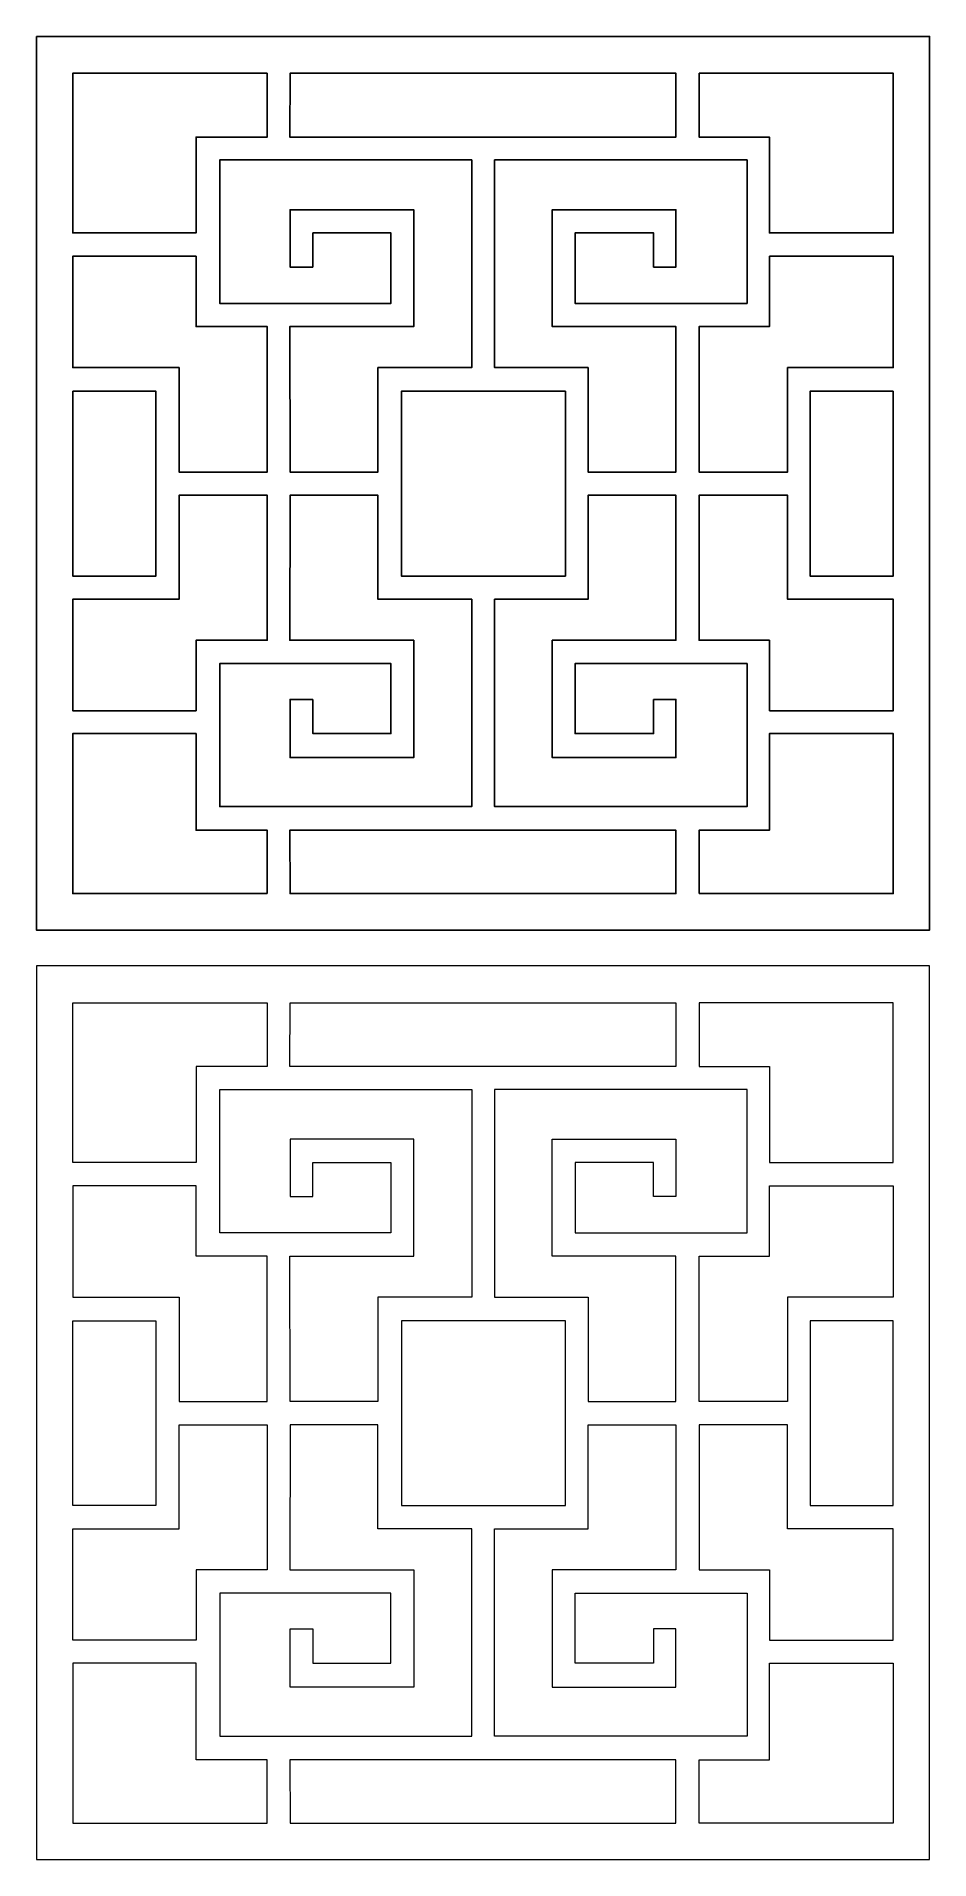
# Model space of a CAD drawing. Header units: centimetres. Extents: x -6.7 to 6.7, y -13.3 to 14.
import ezdxf

# ---------------------------------------------------------------- set-up
doc = ezdxf.new("R2010")
doc.units = ezdxf.units.CM
doc.header["$MEASUREMENT"] = 0
doc.layers.add('layer 1', color=7, linetype='Continuous')

msp = doc.modelspace()

# ---------------------------------------------------------------- linework, layer by layer
at = {"layer": 'layer 1', "color": 177}
for points, knots in [([(-6.68454, 13.96281), (-6.68454, 13.96281), (6.6982, 13.96281), (6.6982, 13.96281), (6.6982, 13.96281), (6.6982, 13.96281), (6.6982, 0.58005), (6.6982, 0.58005), (6.6982, 0.58005), (6.6982, 0.58005), (-6.68454, 0.58005), (-6.68454, 0.58005), (-6.68454, 0.58005), (-6.68454, 0.58005), (-6.68454, 13.96281), (-6.68454, 13.96281)], [0, 0, 0, 0, 0.2, 0.2, 0.2, 0.2, 0.4, 0.4, 0.4, 0.4, 0.6, 0.6, 0.6, 0.6, 1, 1, 1, 1]), ([(-3.22586, 13.41244), (-3.22586, 13.41244), (-6.13996, 13.41244), (-6.13996, 13.41244), (-6.13996, 13.41244), (-6.13996, 13.41244), (-6.13996, 11.01976), (-6.13996, 11.01976), (-6.13996, 11.01976), (-6.13996, 11.01976), (-4.29186, 11.01976), (-4.29186, 11.01976), (-4.29186, 11.01976), (-4.29186, 11.01976), (-4.29186, 12.45653), (-4.29186, 12.45653), (-4.29186, 12.45653), (-4.29186, 12.45653), (-3.22586, 12.45653), (-3.22586, 12.45653), (-3.22586, 12.45653), (-3.22586, 12.45653), (-3.22586, 13.41244), (-3.22586, 13.41244)], [0, 0, 0, 0, 0.14285714, 0.14285714, 0.14285714, 0.14285714, 0.28571429, 0.28571429, 0.28571429, 0.28571429, 0.42857143, 0.42857143, 0.42857143, 0.42857143, 0.57142857, 0.57142857, 0.57142857, 0.57142857, 0.71428571, 0.71428571, 0.71428571, 0.71428571, 1, 1, 1, 1]), ([(0.18062, 13.41244), (0.18062, 13.41244), (-2.88407, 13.41244), (-2.88407, 13.41244), (-2.88407, 13.41244), (-2.88407, 13.41244), (-2.88986, 12.45653), (-2.88986, 12.45653), (-2.88986, 12.45653), (-2.88986, 12.45653), (0.18062, 12.45653), (0.18062, 12.45653), (0.18062, 12.45653), (0.18062, 12.45653), (2.89775, 12.45653), (2.89775, 12.45653), (2.89775, 12.45653), (2.89775, 12.45653), (2.89775, 13.41244), (2.89775, 13.41244), (2.89775, 13.41244), (2.89775, 13.41244), (0.18062, 13.41244), (0.18062, 13.41244)], [0, 0, 0, 0, 0.14285714, 0.14285714, 0.14285714, 0.14285714, 0.28571429, 0.28571429, 0.28571429, 0.28571429, 0.42857143, 0.42857143, 0.42857143, 0.42857143, 0.57142857, 0.57142857, 0.57142857, 0.57142857, 0.71428571, 0.71428571, 0.71428571, 0.71428571, 1, 1, 1, 1]), ([(3.24533, 13.41244), (3.24533, 13.41244), (6.15364, 13.41244), (6.15364, 13.41244), (6.15364, 13.41244), (6.15364, 13.41244), (6.15364, 11.01976), (6.15364, 11.01976), (6.15364, 11.01976), (6.15364, 11.01976), (4.29975, 11.01976), (4.29975, 11.01976), (4.29975, 11.01976), (4.29975, 11.01976), (4.29975, 12.45653), (4.29975, 12.45653), (4.29975, 12.45653), (4.29975, 12.45653), (3.24533, 12.45653), (3.24533, 12.45653), (3.24533, 12.45653), (3.24533, 12.45653), (3.24533, 13.41244), (3.24533, 13.41244)], [0, 0, 0, 0, 0.14285714, 0.14285714, 0.14285714, 0.14285714, 0.28571429, 0.28571429, 0.28571429, 0.28571429, 0.42857143, 0.42857143, 0.42857143, 0.42857143, 0.57142857, 0.57142857, 0.57142857, 0.57142857, 0.71428571, 0.71428571, 0.71428571, 0.71428571, 1, 1, 1, 1]), ([(-2.54228, 10.50994), (-2.54228, 10.50994), (-2.88407, 10.50994), (-2.88407, 10.50994), (-2.88407, 10.50994), (-2.88407, 10.50994), (-2.88407, 11.36737), (-2.88407, 11.36737), (-2.88407, 11.36737), (-2.88407, 11.36737), (-1.0302, 11.36737), (-1.0302, 11.36737), (-1.0302, 11.36737), (-1.0302, 11.36737), (-1.0302, 9.61776), (-1.0302, 9.61776), (-1.0302, 9.61776), (-1.0302, 9.61776), (-2.88986, 9.61776), (-2.88986, 9.61776), (-2.88986, 9.61776), (-2.88986, 9.61776), (-2.88407, 7.43944), (-2.88407, 7.43944), (-2.88407, 7.43944), (-2.88407, 7.43944), (-1.56899, 7.43944), (-1.56899, 7.43944), (-1.56899, 7.43944), (-1.56899, 7.43944), (-1.56899, 9.00366), (-1.56899, 9.00366), (-1.56899, 9.00366), (-1.56899, 9.00366), (-0.16117, 9.00366), (-0.16117, 9.00366), (-0.16117, 9.00366), (-0.16117, 9.00366), (-0.16117, 12.11471), (-0.16117, 12.11471), (-0.16117, 12.11471), (-0.16117, 12.11471), (-3.93844, 12.11471), (-3.93844, 12.11471), (-3.93844, 12.11471), (-3.93844, 12.11471), (-3.93844, 9.96536), (-3.93844, 9.96536), (-3.93844, 9.96536), (-3.93844, 9.96536), (-2.88407, 9.96536), (-2.88407, 9.96536), (-2.88407, 9.96536), (-2.88407, 9.96536), (-1.37201, 9.96536), (-1.37201, 9.96536), (-1.37201, 9.96536), (-1.37201, 9.96536), (-1.37201, 11.01976), (-1.37201, 11.01976), (-1.37201, 11.01976), (-1.37201, 11.01976), (-2.54228, 11.01976), (-2.54228, 11.01976), (-2.54228, 11.01976), (-2.54228, 11.01976), (-2.54228, 10.50994), (-2.54228, 10.50994)], [0, 0, 0, 0, 0.05555556, 0.05555556, 0.05555556, 0.05555556, 0.11111111, 0.11111111, 0.11111111, 0.11111111, 0.16666667, 0.16666667, 0.16666667, 0.16666667, 0.22222222, 0.22222222, 0.22222222, 0.22222222, 0.27777778, 0.27777778, 0.27777778, 0.27777778, 0.33333333, 0.33333333, 0.33333333, 0.33333333, 0.38888889, 0.38888889, 0.38888889, 0.38888889, 0.44444444, 0.44444444, 0.44444444, 0.44444444, 0.5, 0.5, 0.5, 0.5, 0.55555556, 0.55555556, 0.55555556, 0.55555556, 0.61111111, 0.61111111, 0.61111111, 0.61111111, 0.66666667, 0.66666667, 0.66666667, 0.66666667, 0.72222222, 0.72222222, 0.72222222, 0.72222222, 0.77777778, 0.77777778, 0.77777778, 0.77777778, 0.83333333, 0.83333333, 0.83333333, 0.83333333, 0.88888889, 0.88888889, 0.88888889, 0.88888889, 1, 1, 1, 1]), ([(2.56173, 10.50994), (2.56173, 10.50994), (2.89775, 10.50994), (2.89775, 10.50994), (2.89775, 10.50994), (2.89775, 10.50994), (2.89775, 11.36737), (2.89775, 11.36737), (2.89775, 11.36737), (2.89775, 11.36737), (1.04384, 11.36737), (1.04384, 11.36737), (1.04384, 11.36737), (1.04384, 11.36737), (1.04384, 9.61776), (1.04384, 9.61776), (1.04384, 9.61776), (1.04384, 9.61776), (2.89775, 9.61776), (2.89775, 9.61776), (2.89775, 9.61776), (2.89775, 9.61776), (2.89775, 7.43944), (2.89775, 7.43944), (2.89775, 7.43944), (2.89775, 7.43944), (1.58262, 7.43944), (1.58262, 7.43944), (1.58262, 7.43944), (1.58262, 7.43944), (1.58262, 9.00366), (1.58262, 9.00366), (1.58262, 9.00366), (1.58262, 9.00366), (0.18062, 9.00366), (0.18062, 9.00366), (0.18062, 9.00366), (0.18062, 9.00366), (0.18062, 12.11471), (0.18062, 12.11471), (0.18062, 12.11471), (0.18062, 12.11471), (3.96373, 12.11471), (3.96373, 12.11471), (3.96373, 12.11471), (3.96373, 12.11471), (3.96373, 9.96536), (3.96373, 9.96536), (3.96373, 9.96536), (3.96373, 9.96536), (2.89775, 9.96536), (2.89775, 9.96536), (2.89775, 9.96536), (2.89775, 9.96536), (1.38565, 9.96536), (1.38565, 9.96536), (1.38565, 9.96536), (1.38565, 9.96536), (1.38565, 11.01976), (1.38565, 11.01976), (1.38565, 11.01976), (1.38565, 11.01976), (2.56173, 11.01976), (2.56173, 11.01976), (2.56173, 11.01976), (2.56173, 11.01976), (2.56173, 10.50994), (2.56173, 10.50994)], [0, 0, 0, 0, 0.05555556, 0.05555556, 0.05555556, 0.05555556, 0.11111111, 0.11111111, 0.11111111, 0.11111111, 0.16666667, 0.16666667, 0.16666667, 0.16666667, 0.22222222, 0.22222222, 0.22222222, 0.22222222, 0.27777778, 0.27777778, 0.27777778, 0.27777778, 0.33333333, 0.33333333, 0.33333333, 0.33333333, 0.38888889, 0.38888889, 0.38888889, 0.38888889, 0.44444444, 0.44444444, 0.44444444, 0.44444444, 0.5, 0.5, 0.5, 0.5, 0.55555556, 0.55555556, 0.55555556, 0.55555556, 0.61111111, 0.61111111, 0.61111111, 0.61111111, 0.66666667, 0.66666667, 0.66666667, 0.66666667, 0.72222222, 0.72222222, 0.72222222, 0.72222222, 0.77777778, 0.77777778, 0.77777778, 0.77777778, 0.83333333, 0.83333333, 0.83333333, 0.83333333, 0.88888889, 0.88888889, 0.88888889, 0.88888889, 1, 1, 1, 1]), ([(-4.29186, 10.67216), (-4.29186, 10.67216), (-4.29186, 9.61776), (-4.29186, 9.61776), (-4.29186, 9.61776), (-4.29186, 9.61776), (-3.22586, 9.61776), (-3.22586, 9.61776), (-3.22586, 9.61776), (-3.22586, 9.61776), (-3.22586, 7.43944), (-3.22586, 7.43944), (-3.22586, 7.43944), (-3.22586, 7.43944), (-4.54677, 7.43944), (-4.54677, 7.43944), (-4.54677, 7.43944), (-4.54677, 7.43944), (-4.54677, 9.00366), (-4.54677, 9.00366), (-4.54677, 9.00366), (-4.54677, 9.00366), (-6.13996, 9.00366), (-6.13996, 9.00366), (-6.13996, 9.00366), (-6.13996, 9.00366), (-6.13996, 10.67216), (-6.13996, 10.67216), (-6.13996, 10.67216), (-6.13996, 10.67216), (-4.29186, 10.67216), (-4.29186, 10.67216)], [0, 0, 0, 0, 0.11111111, 0.11111111, 0.11111111, 0.11111111, 0.22222222, 0.22222222, 0.22222222, 0.22222222, 0.33333333, 0.33333333, 0.33333333, 0.33333333, 0.44444444, 0.44444444, 0.44444444, 0.44444444, 0.55555556, 0.55555556, 0.55555556, 0.55555556, 0.66666667, 0.66666667, 0.66666667, 0.66666667, 0.77777778, 0.77777778, 0.77777778, 0.77777778, 1, 1, 1, 1]), ([(4.29975, 10.67216), (4.29975, 10.67216), (4.29975, 9.61776), (4.29975, 9.61776), (4.29975, 9.61776), (4.29975, 9.61776), (3.24533, 9.61776), (3.24533, 9.61776), (3.24533, 9.61776), (3.24533, 9.61776), (3.24533, 7.43944), (3.24533, 7.43944), (3.24533, 7.43944), (3.24533, 7.43944), (4.57202, 7.43944), (4.57202, 7.43944), (4.57202, 7.43944), (4.57202, 7.43944), (4.57202, 9.00366), (4.57202, 9.00366), (4.57202, 9.00366), (4.57202, 9.00366), (6.15364, 9.00366), (6.15364, 9.00366), (6.15364, 9.00366), (6.15364, 9.00366), (6.15364, 10.67216), (6.15364, 10.67216), (6.15364, 10.67216), (6.15364, 10.67216), (4.29975, 10.67216), (4.29975, 10.67216)], [0, 0, 0, 0, 0.11111111, 0.11111111, 0.11111111, 0.11111111, 0.22222222, 0.22222222, 0.22222222, 0.22222222, 0.33333333, 0.33333333, 0.33333333, 0.33333333, 0.44444444, 0.44444444, 0.44444444, 0.44444444, 0.55555556, 0.55555556, 0.55555556, 0.55555556, 0.66666667, 0.66666667, 0.66666667, 0.66666667, 0.77777778, 0.77777778, 0.77777778, 0.77777778, 1, 1, 1, 1]), ([(-6.13996, 8.65026), (-6.13996, 8.65026), (-6.13996, 7.09183), (-6.13996, 7.09183), (-6.13996, 7.09183), (-6.13996, 7.09183), (-6.13996, 5.88101), (-6.13996, 5.88101), (-6.13996, 5.88101), (-6.13996, 5.88101), (-4.89438, 5.88101), (-4.89438, 5.88101), (-4.89438, 5.88101), (-4.89438, 5.88101), (-4.89438, 7.09183), (-4.89438, 7.09183), (-4.89438, 7.09183), (-4.89438, 7.09183), (-4.89438, 8.65026), (-4.89438, 8.65026), (-4.89438, 8.65026), (-4.89438, 8.65026), (-6.13996, 8.65026), (-6.13996, 8.65026)], [0, 0, 0, 0, 0.14285714, 0.14285714, 0.14285714, 0.14285714, 0.28571429, 0.28571429, 0.28571429, 0.28571429, 0.42857143, 0.42857143, 0.42857143, 0.42857143, 0.57142857, 0.57142857, 0.57142857, 0.57142857, 0.71428571, 0.71428571, 0.71428571, 0.71428571, 1, 1, 1, 1]), ([(1.24084, 8.65026), (1.24084, 8.65026), (1.24084, 5.88101), (1.24084, 5.88101), (1.24084, 5.88101), (1.24084, 5.88101), (-1.21559, 5.88101), (-1.21559, 5.88101), (-1.21559, 5.88101), (-1.21559, 5.88101), (-1.21559, 7.09183), (-1.21559, 7.09183), (-1.21559, 7.09183), (-1.21559, 7.09183), (-1.21559, 8.65026), (-1.21559, 8.65026), (-1.21559, 8.65026), (-1.21559, 8.65026), (1.24084, 8.65026), (1.24084, 8.65026)], [0, 0, 0, 0, 0.16666667, 0.16666667, 0.16666667, 0.16666667, 0.33333333, 0.33333333, 0.33333333, 0.33333333, 0.5, 0.5, 0.5, 0.5, 0.66666667, 0.66666667, 0.66666667, 0.66666667, 1, 1, 1, 1]), ([(6.15364, 8.65026), (6.15364, 8.65026), (6.15364, 7.09183), (6.15364, 7.09183), (6.15364, 7.09183), (6.15364, 7.09183), (6.15364, 5.88101), (6.15364, 5.88101), (6.15364, 5.88101), (6.15364, 5.88101), (4.90806, 5.88101), (4.90806, 5.88101), (4.90806, 5.88101), (4.90806, 5.88101), (4.90806, 7.09183), (4.90806, 7.09183), (4.90806, 7.09183), (4.90806, 7.09183), (4.90806, 8.65026), (4.90806, 8.65026), (4.90806, 8.65026), (4.90806, 8.65026), (6.15364, 8.65026), (6.15364, 8.65026)], [0, 0, 0, 0, 0.14285714, 0.14285714, 0.14285714, 0.14285714, 0.28571429, 0.28571429, 0.28571429, 0.28571429, 0.42857143, 0.42857143, 0.42857143, 0.42857143, 0.57142857, 0.57142857, 0.57142857, 0.57142857, 0.71428571, 0.71428571, 0.71428571, 0.71428571, 1, 1, 1, 1]), ([(-4.29186, 3.86491), (-4.29186, 3.86491), (-4.29186, 4.91931), (-4.29186, 4.91931), (-4.29186, 4.91931), (-4.29186, 4.91931), (-3.22586, 4.91931), (-3.22586, 4.91931), (-3.22586, 4.91931), (-3.22586, 4.91931), (-3.22586, 7.09183), (-3.22586, 7.09183), (-3.22586, 7.09183), (-3.22586, 7.09183), (-4.54677, 7.09183), (-4.54677, 7.09183), (-4.54677, 7.09183), (-4.54677, 7.09183), (-4.54677, 5.53341), (-4.54677, 5.53341), (-4.54677, 5.53341), (-4.54677, 5.53341), (-6.13996, 5.53341), (-6.13996, 5.53341), (-6.13996, 5.53341), (-6.13996, 5.53341), (-6.13996, 3.86491), (-6.13996, 3.86491), (-6.13996, 3.86491), (-6.13996, 3.86491), (-4.29186, 3.86491), (-4.29186, 3.86491)], [0, 0, 0, 0, 0.11111111, 0.11111111, 0.11111111, 0.11111111, 0.22222222, 0.22222222, 0.22222222, 0.22222222, 0.33333333, 0.33333333, 0.33333333, 0.33333333, 0.44444444, 0.44444444, 0.44444444, 0.44444444, 0.55555556, 0.55555556, 0.55555556, 0.55555556, 0.66666667, 0.66666667, 0.66666667, 0.66666667, 0.77777778, 0.77777778, 0.77777778, 0.77777778, 1, 1, 1, 1]), ([(-2.54228, 4.03292), (-2.54228, 4.03292), (-2.88407, 4.03292), (-2.88407, 4.03292), (-2.88407, 4.03292), (-2.88407, 4.03292), (-2.88407, 3.16391), (-2.88407, 3.16391), (-2.88407, 3.16391), (-2.88407, 3.16391), (-1.0302, 3.16391), (-1.0302, 3.16391), (-1.0302, 3.16391), (-1.0302, 3.16391), (-1.0302, 4.91931), (-1.0302, 4.91931), (-1.0302, 4.91931), (-1.0302, 4.91931), (-2.88986, 4.91931), (-2.88986, 4.91931), (-2.88986, 4.91931), (-2.88986, 4.91931), (-2.88407, 7.09183), (-2.88407, 7.09183), (-2.88407, 7.09183), (-2.88407, 7.09183), (-1.56899, 7.09183), (-1.56899, 7.09183), (-1.56899, 7.09183), (-1.56899, 7.09183), (-1.56899, 5.53341), (-1.56899, 5.53341), (-1.56899, 5.53341), (-1.56899, 5.53341), (-0.16117, 5.53341), (-0.16117, 5.53341), (-0.16117, 5.53341), (-0.16117, 5.53341), (-0.16117, 2.42815), (-0.16117, 2.42815), (-0.16117, 2.42815), (-0.16117, 2.42815), (-3.93844, 2.42815), (-3.93844, 2.42815), (-3.93844, 2.42815), (-3.93844, 2.42815), (-3.93844, 4.5717), (-3.93844, 4.5717), (-3.93844, 4.5717), (-3.93844, 4.5717), (-2.88407, 4.5717), (-2.88407, 4.5717), (-2.88407, 4.5717), (-2.88407, 4.5717), (-1.37201, 4.5717), (-1.37201, 4.5717), (-1.37201, 4.5717), (-1.37201, 4.5717), (-1.37201, 3.5231), (-1.37201, 3.5231), (-1.37201, 3.5231), (-1.37201, 3.5231), (-2.54228, 3.5231), (-2.54228, 3.5231), (-2.54228, 3.5231), (-2.54228, 3.5231), (-2.54228, 4.03292), (-2.54228, 4.03292)], [0, 0, 0, 0, 0.05555556, 0.05555556, 0.05555556, 0.05555556, 0.11111111, 0.11111111, 0.11111111, 0.11111111, 0.16666667, 0.16666667, 0.16666667, 0.16666667, 0.22222222, 0.22222222, 0.22222222, 0.22222222, 0.27777778, 0.27777778, 0.27777778, 0.27777778, 0.33333333, 0.33333333, 0.33333333, 0.33333333, 0.38888889, 0.38888889, 0.38888889, 0.38888889, 0.44444444, 0.44444444, 0.44444444, 0.44444444, 0.5, 0.5, 0.5, 0.5, 0.55555556, 0.55555556, 0.55555556, 0.55555556, 0.61111111, 0.61111111, 0.61111111, 0.61111111, 0.66666667, 0.66666667, 0.66666667, 0.66666667, 0.72222222, 0.72222222, 0.72222222, 0.72222222, 0.77777778, 0.77777778, 0.77777778, 0.77777778, 0.83333333, 0.83333333, 0.83333333, 0.83333333, 0.88888889, 0.88888889, 0.88888889, 0.88888889, 1, 1, 1, 1]), ([(2.56173, 4.03292), (2.56173, 4.03292), (2.89775, 4.03292), (2.89775, 4.03292), (2.89775, 4.03292), (2.89775, 4.03292), (2.89775, 3.16391), (2.89775, 3.16391), (2.89775, 3.16391), (2.89775, 3.16391), (1.04384, 3.16391), (1.04384, 3.16391), (1.04384, 3.16391), (1.04384, 3.16391), (1.04384, 4.91931), (1.04384, 4.91931), (1.04384, 4.91931), (1.04384, 4.91931), (2.89775, 4.91931), (2.89775, 4.91931), (2.89775, 4.91931), (2.89775, 4.91931), (2.89775, 7.09183), (2.89775, 7.09183), (2.89775, 7.09183), (2.89775, 7.09183), (1.58262, 7.09183), (1.58262, 7.09183), (1.58262, 7.09183), (1.58262, 7.09183), (1.58262, 5.53341), (1.58262, 5.53341), (1.58262, 5.53341), (1.58262, 5.53341), (0.18062, 5.53341), (0.18062, 5.53341), (0.18062, 5.53341), (0.18062, 5.53341), (0.18062, 2.42815), (0.18062, 2.42815), (0.18062, 2.42815), (0.18062, 2.42815), (3.96373, 2.42815), (3.96373, 2.42815), (3.96373, 2.42815), (3.96373, 2.42815), (3.96373, 4.5717), (3.96373, 4.5717), (3.96373, 4.5717), (3.96373, 4.5717), (2.89775, 4.5717), (2.89775, 4.5717), (2.89775, 4.5717), (2.89775, 4.5717), (1.38565, 4.5717), (1.38565, 4.5717), (1.38565, 4.5717), (1.38565, 4.5717), (1.38565, 3.5231), (1.38565, 3.5231), (1.38565, 3.5231), (1.38565, 3.5231), (2.56173, 3.5231), (2.56173, 3.5231), (2.56173, 3.5231), (2.56173, 3.5231), (2.56173, 4.03292), (2.56173, 4.03292)], [0, 0, 0, 0, 0.05555556, 0.05555556, 0.05555556, 0.05555556, 0.11111111, 0.11111111, 0.11111111, 0.11111111, 0.16666667, 0.16666667, 0.16666667, 0.16666667, 0.22222222, 0.22222222, 0.22222222, 0.22222222, 0.27777778, 0.27777778, 0.27777778, 0.27777778, 0.33333333, 0.33333333, 0.33333333, 0.33333333, 0.38888889, 0.38888889, 0.38888889, 0.38888889, 0.44444444, 0.44444444, 0.44444444, 0.44444444, 0.5, 0.5, 0.5, 0.5, 0.55555556, 0.55555556, 0.55555556, 0.55555556, 0.61111111, 0.61111111, 0.61111111, 0.61111111, 0.66666667, 0.66666667, 0.66666667, 0.66666667, 0.72222222, 0.72222222, 0.72222222, 0.72222222, 0.77777778, 0.77777778, 0.77777778, 0.77777778, 0.83333333, 0.83333333, 0.83333333, 0.83333333, 0.88888889, 0.88888889, 0.88888889, 0.88888889, 1, 1, 1, 1]), ([(4.29975, 3.86491), (4.29975, 3.86491), (4.29975, 4.91931), (4.29975, 4.91931), (4.29975, 4.91931), (4.29975, 4.91931), (3.24533, 4.91931), (3.24533, 4.91931), (3.24533, 4.91931), (3.24533, 4.91931), (3.24533, 7.09183), (3.24533, 7.09183), (3.24533, 7.09183), (3.24533, 7.09183), (4.57202, 7.09183), (4.57202, 7.09183), (4.57202, 7.09183), (4.57202, 7.09183), (4.57202, 5.53341), (4.57202, 5.53341), (4.57202, 5.53341), (4.57202, 5.53341), (6.15364, 5.53341), (6.15364, 5.53341), (6.15364, 5.53341), (6.15364, 5.53341), (6.15364, 3.86491), (6.15364, 3.86491), (6.15364, 3.86491), (6.15364, 3.86491), (4.29975, 3.86491), (4.29975, 3.86491)], [0, 0, 0, 0, 0.11111111, 0.11111111, 0.11111111, 0.11111111, 0.22222222, 0.22222222, 0.22222222, 0.22222222, 0.33333333, 0.33333333, 0.33333333, 0.33333333, 0.44444444, 0.44444444, 0.44444444, 0.44444444, 0.55555556, 0.55555556, 0.55555556, 0.55555556, 0.66666667, 0.66666667, 0.66666667, 0.66666667, 0.77777778, 0.77777778, 0.77777778, 0.77777778, 1, 1, 1, 1]), ([(-3.22586, 1.12463), (-3.22586, 1.12463), (-6.13996, 1.12463), (-6.13996, 1.12463), (-6.13996, 1.12463), (-6.13996, 1.12463), (-6.13996, 3.5231), (-6.13996, 3.5231), (-6.13996, 3.5231), (-6.13996, 3.5231), (-4.29186, 3.5231), (-4.29186, 3.5231), (-4.29186, 3.5231), (-4.29186, 3.5231), (-4.29186, 2.07475), (-4.29186, 2.07475), (-4.29186, 2.07475), (-4.29186, 2.07475), (-3.22586, 2.07475), (-3.22586, 2.07475), (-3.22586, 2.07475), (-3.22586, 2.07475), (-3.22586, 1.12463), (-3.22586, 1.12463)], [0, 0, 0, 0, 0.14285714, 0.14285714, 0.14285714, 0.14285714, 0.28571429, 0.28571429, 0.28571429, 0.28571429, 0.42857143, 0.42857143, 0.42857143, 0.42857143, 0.57142857, 0.57142857, 0.57142857, 0.57142857, 0.71428571, 0.71428571, 0.71428571, 0.71428571, 1, 1, 1, 1]), ([(3.24533, 1.12463), (3.24533, 1.12463), (6.15364, 1.12463), (6.15364, 1.12463), (6.15364, 1.12463), (6.15364, 1.12463), (6.15364, 3.5231), (6.15364, 3.5231), (6.15364, 3.5231), (6.15364, 3.5231), (4.29975, 3.5231), (4.29975, 3.5231), (4.29975, 3.5231), (4.29975, 3.5231), (4.29975, 2.07475), (4.29975, 2.07475), (4.29975, 2.07475), (4.29975, 2.07475), (3.24533, 2.07475), (3.24533, 2.07475), (3.24533, 2.07475), (3.24533, 2.07475), (3.24533, 1.12463), (3.24533, 1.12463)], [0, 0, 0, 0, 0.14285714, 0.14285714, 0.14285714, 0.14285714, 0.28571429, 0.28571429, 0.28571429, 0.28571429, 0.42857143, 0.42857143, 0.42857143, 0.42857143, 0.57142857, 0.57142857, 0.57142857, 0.57142857, 0.71428571, 0.71428571, 0.71428571, 0.71428571, 1, 1, 1, 1]), ([(0.18062, 1.12463), (0.18062, 1.12463), (-2.88407, 1.12463), (-2.88407, 1.12463), (-2.88407, 1.12463), (-2.88407, 1.12463), (-2.88986, 2.07475), (-2.88986, 2.07475), (-2.88986, 2.07475), (-2.88986, 2.07475), (0.18062, 2.07475), (0.18062, 2.07475), (0.18062, 2.07475), (0.18062, 2.07475), (2.89775, 2.07475), (2.89775, 2.07475), (2.89775, 2.07475), (2.89775, 2.07475), (2.89775, 1.12463), (2.89775, 1.12463), (2.89775, 1.12463), (2.89775, 1.12463), (0.18062, 1.12463), (0.18062, 1.12463)], [0, 0, 0, 0, 0.14285714, 0.14285714, 0.14285714, 0.14285714, 0.28571429, 0.28571429, 0.28571429, 0.28571429, 0.42857143, 0.42857143, 0.42857143, 0.42857143, 0.57142857, 0.57142857, 0.57142857, 0.57142857, 0.71428571, 0.71428571, 0.71428571, 0.71428571, 1, 1, 1, 1])]:
    msp.add_open_spline(points, degree=3, knots=knots, dxfattribs=at)
at = {"layer": 'layer 1', "color": 242, "lineweight": 9}
for points, knots in [([(-6.68454, 0.04161), (-6.68454, 0.04161), (6.6982, 0.04161), (6.6982, 0.04161), (6.6982, 0.04161), (6.6982, 0.04161), (6.6982, -13.34115), (6.6982, -13.34115), (6.6982, -13.34115), (6.6982, -13.34115), (-6.68454, -13.34115), (-6.68454, -13.34115), (-6.68454, -13.34115), (-6.68454, -13.34115), (-6.68454, 0.04161), (-6.68454, 0.04161)], [0, 0, 0, 0, 0.2, 0.2, 0.2, 0.2, 0.4, 0.4, 0.4, 0.4, 0.6, 0.6, 0.6, 0.6, 1, 1, 1, 1]), ([(-3.22586, -0.50876), (-3.22586, -0.50876), (-6.13996, -0.50876), (-6.13996, -0.50876), (-6.13996, -0.50876), (-6.13996, -0.50876), (-6.13996, -2.90144), (-6.13996, -2.90144), (-6.13996, -2.90144), (-6.13996, -2.90144), (-4.29186, -2.90144), (-4.29186, -2.90144), (-4.29186, -2.90144), (-4.29186, -2.90144), (-4.29186, -1.46467), (-4.29186, -1.46467), (-4.29186, -1.46467), (-4.29186, -1.46467), (-3.22586, -1.46467), (-3.22586, -1.46467), (-3.22586, -1.46467), (-3.22586, -1.46467), (-3.22586, -0.50876), (-3.22586, -0.50876)], [0, 0, 0, 0, 0.14285714, 0.14285714, 0.14285714, 0.14285714, 0.28571429, 0.28571429, 0.28571429, 0.28571429, 0.42857143, 0.42857143, 0.42857143, 0.42857143, 0.57142857, 0.57142857, 0.57142857, 0.57142857, 0.71428571, 0.71428571, 0.71428571, 0.71428571, 1, 1, 1, 1]), ([(0.18062, -0.50876), (0.18062, -0.50876), (-2.88407, -0.50876), (-2.88407, -0.50876), (-2.88407, -0.50876), (-2.88407, -0.50876), (-2.88986, -1.46467), (-2.88986, -1.46467), (-2.88986, -1.46467), (-2.88986, -1.46467), (0.18062, -1.46467), (0.18062, -1.46467), (0.18062, -1.46467), (0.18062, -1.46467), (2.89775, -1.46467), (2.89775, -1.46467), (2.89775, -1.46467), (2.89775, -1.46467), (2.89775, -0.50876), (2.89775, -0.50876), (2.89775, -0.50876), (2.89775, -0.50876), (0.18062, -0.50876), (0.18062, -0.50876)], [0, 0, 0, 0, 0.14285714, 0.14285714, 0.14285714, 0.14285714, 0.28571429, 0.28571429, 0.28571429, 0.28571429, 0.42857143, 0.42857143, 0.42857143, 0.42857143, 0.57142857, 0.57142857, 0.57142857, 0.57142857, 0.71428571, 0.71428571, 0.71428571, 0.71428571, 1, 1, 1, 1]), ([(3.24533, -0.50876), (3.24533, -0.50876), (6.15364, -0.50876), (6.15364, -0.50876), (6.15364, -0.50876), (6.15364, -0.50876), (6.15364, -2.90144), (6.15364, -2.90144), (6.15364, -2.90144), (6.15364, -2.90144), (4.29975, -2.90144), (4.29975, -2.90144), (4.29975, -2.90144), (4.29975, -2.90144), (4.29975, -1.46467), (4.29975, -1.46467), (4.29975, -1.46467), (4.29975, -1.46467), (3.24533, -1.46467), (3.24533, -1.46467), (3.24533, -1.46467), (3.24533, -1.46467), (3.24533, -0.50876), (3.24533, -0.50876)], [0, 0, 0, 0, 0.14285714, 0.14285714, 0.14285714, 0.14285714, 0.28571429, 0.28571429, 0.28571429, 0.28571429, 0.42857143, 0.42857143, 0.42857143, 0.42857143, 0.57142857, 0.57142857, 0.57142857, 0.57142857, 0.71428571, 0.71428571, 0.71428571, 0.71428571, 1, 1, 1, 1]), ([(-2.54228, -3.41126), (-2.54228, -3.41126), (-2.88407, -3.41126), (-2.88407, -3.41126), (-2.88407, -3.41126), (-2.88407, -3.41126), (-2.88407, -2.55383), (-2.88407, -2.55383), (-2.88407, -2.55383), (-2.88407, -2.55383), (-1.0302, -2.55383), (-1.0302, -2.55383), (-1.0302, -2.55383), (-1.0302, -2.55383), (-1.0302, -4.30344), (-1.0302, -4.30344), (-1.0302, -4.30344), (-1.0302, -4.30344), (-2.88986, -4.30344), (-2.88986, -4.30344), (-2.88986, -4.30344), (-2.88986, -4.30344), (-2.88407, -6.48176), (-2.88407, -6.48176), (-2.88407, -6.48176), (-2.88407, -6.48176), (-1.56899, -6.48176), (-1.56899, -6.48176), (-1.56899, -6.48176), (-1.56899, -6.48176), (-1.56899, -4.91754), (-1.56899, -4.91754), (-1.56899, -4.91754), (-1.56899, -4.91754), (-0.16117, -4.91754), (-0.16117, -4.91754), (-0.16117, -4.91754), (-0.16117, -4.91754), (-0.16117, -1.80649), (-0.16117, -1.80649), (-0.16117, -1.80649), (-0.16117, -1.80649), (-3.93844, -1.80649), (-3.93844, -1.80649), (-3.93844, -1.80649), (-3.93844, -1.80649), (-3.93844, -3.95584), (-3.93844, -3.95584), (-3.93844, -3.95584), (-3.93844, -3.95584), (-2.88407, -3.95584), (-2.88407, -3.95584), (-2.88407, -3.95584), (-2.88407, -3.95584), (-1.37201, -3.95584), (-1.37201, -3.95584), (-1.37201, -3.95584), (-1.37201, -3.95584), (-1.37201, -2.90144), (-1.37201, -2.90144), (-1.37201, -2.90144), (-1.37201, -2.90144), (-2.54228, -2.90144), (-2.54228, -2.90144), (-2.54228, -2.90144), (-2.54228, -2.90144), (-2.54228, -3.41126), (-2.54228, -3.41126)], [0, 0, 0, 0, 0.05555556, 0.05555556, 0.05555556, 0.05555556, 0.11111111, 0.11111111, 0.11111111, 0.11111111, 0.16666667, 0.16666667, 0.16666667, 0.16666667, 0.22222222, 0.22222222, 0.22222222, 0.22222222, 0.27777778, 0.27777778, 0.27777778, 0.27777778, 0.33333333, 0.33333333, 0.33333333, 0.33333333, 0.38888889, 0.38888889, 0.38888889, 0.38888889, 0.44444444, 0.44444444, 0.44444444, 0.44444444, 0.5, 0.5, 0.5, 0.5, 0.55555556, 0.55555556, 0.55555556, 0.55555556, 0.61111111, 0.61111111, 0.61111111, 0.61111111, 0.66666667, 0.66666667, 0.66666667, 0.66666667, 0.72222222, 0.72222222, 0.72222222, 0.72222222, 0.77777778, 0.77777778, 0.77777778, 0.77777778, 0.83333333, 0.83333333, 0.83333333, 0.83333333, 0.88888889, 0.88888889, 0.88888889, 0.88888889, 1, 1, 1, 1]), ([(2.56173, -3.41126), (2.56173, -3.41126), (2.89775, -3.41126), (2.89775, -3.41126), (2.89775, -3.41126), (2.89775, -3.41126), (2.89775, -2.55383), (2.89775, -2.55383), (2.89775, -2.55383), (2.89775, -2.55383), (1.04384, -2.55383), (1.04384, -2.55383), (1.04384, -2.55383), (1.04384, -2.55383), (1.04384, -4.30344), (1.04384, -4.30344), (1.04384, -4.30344), (1.04384, -4.30344), (2.89775, -4.30344), (2.89775, -4.30344), (2.89775, -4.30344), (2.89775, -4.30344), (2.89775, -6.48176), (2.89775, -6.48176), (2.89775, -6.48176), (2.89775, -6.48176), (1.58262, -6.48176), (1.58262, -6.48176), (1.58262, -6.48176), (1.58262, -6.48176), (1.58262, -4.91754), (1.58262, -4.91754), (1.58262, -4.91754), (1.58262, -4.91754), (0.18062, -4.91754), (0.18062, -4.91754), (0.18062, -4.91754), (0.18062, -4.91754), (0.18062, -1.80649), (0.18062, -1.80649), (0.18062, -1.80649), (0.18062, -1.80649), (3.96373, -1.80649), (3.96373, -1.80649), (3.96373, -1.80649), (3.96373, -1.80649), (3.96373, -3.95584), (3.96373, -3.95584), (3.96373, -3.95584), (3.96373, -3.95584), (2.89775, -3.95584), (2.89775, -3.95584), (2.89775, -3.95584), (2.89775, -3.95584), (1.38565, -3.95584), (1.38565, -3.95584), (1.38565, -3.95584), (1.38565, -3.95584), (1.38565, -2.90144), (1.38565, -2.90144), (1.38565, -2.90144), (1.38565, -2.90144), (2.56173, -2.90144), (2.56173, -2.90144), (2.56173, -2.90144), (2.56173, -2.90144), (2.56173, -3.41126), (2.56173, -3.41126)], [0, 0, 0, 0, 0.05555556, 0.05555556, 0.05555556, 0.05555556, 0.11111111, 0.11111111, 0.11111111, 0.11111111, 0.16666667, 0.16666667, 0.16666667, 0.16666667, 0.22222222, 0.22222222, 0.22222222, 0.22222222, 0.27777778, 0.27777778, 0.27777778, 0.27777778, 0.33333333, 0.33333333, 0.33333333, 0.33333333, 0.38888889, 0.38888889, 0.38888889, 0.38888889, 0.44444444, 0.44444444, 0.44444444, 0.44444444, 0.5, 0.5, 0.5, 0.5, 0.55555556, 0.55555556, 0.55555556, 0.55555556, 0.61111111, 0.61111111, 0.61111111, 0.61111111, 0.66666667, 0.66666667, 0.66666667, 0.66666667, 0.72222222, 0.72222222, 0.72222222, 0.72222222, 0.77777778, 0.77777778, 0.77777778, 0.77777778, 0.83333333, 0.83333333, 0.83333333, 0.83333333, 0.88888889, 0.88888889, 0.88888889, 0.88888889, 1, 1, 1, 1]), ([(-4.29186, -3.24904), (-4.29186, -3.24904), (-4.29186, -4.30344), (-4.29186, -4.30344), (-4.29186, -4.30344), (-4.29186, -4.30344), (-3.22586, -4.30344), (-3.22586, -4.30344), (-3.22586, -4.30344), (-3.22586, -4.30344), (-3.22586, -6.48176), (-3.22586, -6.48176), (-3.22586, -6.48176), (-3.22586, -6.48176), (-4.54677, -6.48176), (-4.54677, -6.48176), (-4.54677, -6.48176), (-4.54677, -6.48176), (-4.54677, -4.91754), (-4.54677, -4.91754), (-4.54677, -4.91754), (-4.54677, -4.91754), (-6.13996, -4.91754), (-6.13996, -4.91754), (-6.13996, -4.91754), (-6.13996, -4.91754), (-6.13996, -3.24904), (-6.13996, -3.24904), (-6.13996, -3.24904), (-6.13996, -3.24904), (-4.29186, -3.24904), (-4.29186, -3.24904)], [0, 0, 0, 0, 0.11111111, 0.11111111, 0.11111111, 0.11111111, 0.22222222, 0.22222222, 0.22222222, 0.22222222, 0.33333333, 0.33333333, 0.33333333, 0.33333333, 0.44444444, 0.44444444, 0.44444444, 0.44444444, 0.55555556, 0.55555556, 0.55555556, 0.55555556, 0.66666667, 0.66666667, 0.66666667, 0.66666667, 0.77777778, 0.77777778, 0.77777778, 0.77777778, 1, 1, 1, 1]), ([(4.29975, -3.24904), (4.29975, -3.24904), (4.29975, -4.30344), (4.29975, -4.30344), (4.29975, -4.30344), (4.29975, -4.30344), (3.24533, -4.30344), (3.24533, -4.30344), (3.24533, -4.30344), (3.24533, -4.30344), (3.24533, -6.48176), (3.24533, -6.48176), (3.24533, -6.48176), (3.24533, -6.48176), (4.57202, -6.48176), (4.57202, -6.48176), (4.57202, -6.48176), (4.57202, -6.48176), (4.57202, -4.91754), (4.57202, -4.91754), (4.57202, -4.91754), (4.57202, -4.91754), (6.15364, -4.91754), (6.15364, -4.91754), (6.15364, -4.91754), (6.15364, -4.91754), (6.15364, -3.24904), (6.15364, -3.24904), (6.15364, -3.24904), (6.15364, -3.24904), (4.29975, -3.24904), (4.29975, -3.24904)], [0, 0, 0, 0, 0.11111111, 0.11111111, 0.11111111, 0.11111111, 0.22222222, 0.22222222, 0.22222222, 0.22222222, 0.33333333, 0.33333333, 0.33333333, 0.33333333, 0.44444444, 0.44444444, 0.44444444, 0.44444444, 0.55555556, 0.55555556, 0.55555556, 0.55555556, 0.66666667, 0.66666667, 0.66666667, 0.66666667, 0.77777778, 0.77777778, 0.77777778, 0.77777778, 1, 1, 1, 1]), ([(-6.13996, -5.27094), (-6.13996, -5.27094), (-6.13996, -6.82937), (-6.13996, -6.82937), (-6.13996, -6.82937), (-6.13996, -6.82937), (-6.13996, -8.04019), (-6.13996, -8.04019), (-6.13996, -8.04019), (-6.13996, -8.04019), (-4.89438, -8.04019), (-4.89438, -8.04019), (-4.89438, -8.04019), (-4.89438, -8.04019), (-4.89438, -6.82937), (-4.89438, -6.82937), (-4.89438, -6.82937), (-4.89438, -6.82937), (-4.89438, -5.27094), (-4.89438, -5.27094), (-4.89438, -5.27094), (-4.89438, -5.27094), (-6.13996, -5.27094), (-6.13996, -5.27094)], [0, 0, 0, 0, 0.14285714, 0.14285714, 0.14285714, 0.14285714, 0.28571429, 0.28571429, 0.28571429, 0.28571429, 0.42857143, 0.42857143, 0.42857143, 0.42857143, 0.57142857, 0.57142857, 0.57142857, 0.57142857, 0.71428571, 0.71428571, 0.71428571, 0.71428571, 1, 1, 1, 1]), ([(1.24084, -5.27094), (1.24084, -5.27094), (1.24084, -8.04019), (1.24084, -8.04019), (1.24084, -8.04019), (1.24084, -8.04019), (-1.21559, -8.04019), (-1.21559, -8.04019), (-1.21559, -8.04019), (-1.21559, -8.04019), (-1.21559, -6.82937), (-1.21559, -6.82937), (-1.21559, -6.82937), (-1.21559, -6.82937), (-1.21559, -5.27094), (-1.21559, -5.27094), (-1.21559, -5.27094), (-1.21559, -5.27094), (1.24084, -5.27094), (1.24084, -5.27094)], [0, 0, 0, 0, 0.16666667, 0.16666667, 0.16666667, 0.16666667, 0.33333333, 0.33333333, 0.33333333, 0.33333333, 0.5, 0.5, 0.5, 0.5, 0.66666667, 0.66666667, 0.66666667, 0.66666667, 1, 1, 1, 1]), ([(6.15364, -5.27094), (6.15364, -5.27094), (6.15364, -6.82937), (6.15364, -6.82937), (6.15364, -6.82937), (6.15364, -6.82937), (6.15364, -8.04019), (6.15364, -8.04019), (6.15364, -8.04019), (6.15364, -8.04019), (4.90806, -8.04019), (4.90806, -8.04019), (4.90806, -8.04019), (4.90806, -8.04019), (4.90806, -6.82937), (4.90806, -6.82937), (4.90806, -6.82937), (4.90806, -6.82937), (4.90806, -5.27094), (4.90806, -5.27094), (4.90806, -5.27094), (4.90806, -5.27094), (6.15364, -5.27094), (6.15364, -5.27094)], [0, 0, 0, 0, 0.14285714, 0.14285714, 0.14285714, 0.14285714, 0.28571429, 0.28571429, 0.28571429, 0.28571429, 0.42857143, 0.42857143, 0.42857143, 0.42857143, 0.57142857, 0.57142857, 0.57142857, 0.57142857, 0.71428571, 0.71428571, 0.71428571, 0.71428571, 1, 1, 1, 1]), ([(-4.29186, -10.05629), (-4.29186, -10.05629), (-4.29186, -9.00189), (-4.29186, -9.00189), (-4.29186, -9.00189), (-4.29186, -9.00189), (-3.22586, -9.00189), (-3.22586, -9.00189), (-3.22586, -9.00189), (-3.22586, -9.00189), (-3.22586, -6.82937), (-3.22586, -6.82937), (-3.22586, -6.82937), (-3.22586, -6.82937), (-4.54677, -6.82937), (-4.54677, -6.82937), (-4.54677, -6.82937), (-4.54677, -6.82937), (-4.54677, -8.38779), (-4.54677, -8.38779), (-4.54677, -8.38779), (-4.54677, -8.38779), (-6.13996, -8.38779), (-6.13996, -8.38779), (-6.13996, -8.38779), (-6.13996, -8.38779), (-6.13996, -10.05629), (-6.13996, -10.05629), (-6.13996, -10.05629), (-6.13996, -10.05629), (-4.29186, -10.05629), (-4.29186, -10.05629)], [0, 0, 0, 0, 0.11111111, 0.11111111, 0.11111111, 0.11111111, 0.22222222, 0.22222222, 0.22222222, 0.22222222, 0.33333333, 0.33333333, 0.33333333, 0.33333333, 0.44444444, 0.44444444, 0.44444444, 0.44444444, 0.55555556, 0.55555556, 0.55555556, 0.55555556, 0.66666667, 0.66666667, 0.66666667, 0.66666667, 0.77777778, 0.77777778, 0.77777778, 0.77777778, 1, 1, 1, 1]), ([(-2.54228, -9.88828), (-2.54228, -9.88828), (-2.88407, -9.88828), (-2.88407, -9.88828), (-2.88407, -9.88828), (-2.88407, -9.88828), (-2.88407, -10.75729), (-2.88407, -10.75729), (-2.88407, -10.75729), (-2.88407, -10.75729), (-1.0302, -10.75729), (-1.0302, -10.75729), (-1.0302, -10.75729), (-1.0302, -10.75729), (-1.0302, -9.00189), (-1.0302, -9.00189), (-1.0302, -9.00189), (-1.0302, -9.00189), (-2.88986, -9.00189), (-2.88986, -9.00189), (-2.88986, -9.00189), (-2.88986, -9.00189), (-2.88407, -6.82937), (-2.88407, -6.82937), (-2.88407, -6.82937), (-2.88407, -6.82937), (-1.56899, -6.82937), (-1.56899, -6.82937), (-1.56899, -6.82937), (-1.56899, -6.82937), (-1.56899, -8.38779), (-1.56899, -8.38779), (-1.56899, -8.38779), (-1.56899, -8.38779), (-0.16117, -8.38779), (-0.16117, -8.38779), (-0.16117, -8.38779), (-0.16117, -8.38779), (-0.16117, -11.49305), (-0.16117, -11.49305), (-0.16117, -11.49305), (-0.16117, -11.49305), (-3.93844, -11.49305), (-3.93844, -11.49305), (-3.93844, -11.49305), (-3.93844, -11.49305), (-3.93844, -9.3495), (-3.93844, -9.3495), (-3.93844, -9.3495), (-3.93844, -9.3495), (-2.88407, -9.3495), (-2.88407, -9.3495), (-2.88407, -9.3495), (-2.88407, -9.3495), (-1.37201, -9.3495), (-1.37201, -9.3495), (-1.37201, -9.3495), (-1.37201, -9.3495), (-1.37201, -10.3981), (-1.37201, -10.3981), (-1.37201, -10.3981), (-1.37201, -10.3981), (-2.54228, -10.3981), (-2.54228, -10.3981), (-2.54228, -10.3981), (-2.54228, -10.3981), (-2.54228, -9.88828), (-2.54228, -9.88828)], [0, 0, 0, 0, 0.05555556, 0.05555556, 0.05555556, 0.05555556, 0.11111111, 0.11111111, 0.11111111, 0.11111111, 0.16666667, 0.16666667, 0.16666667, 0.16666667, 0.22222222, 0.22222222, 0.22222222, 0.22222222, 0.27777778, 0.27777778, 0.27777778, 0.27777778, 0.33333333, 0.33333333, 0.33333333, 0.33333333, 0.38888889, 0.38888889, 0.38888889, 0.38888889, 0.44444444, 0.44444444, 0.44444444, 0.44444444, 0.5, 0.5, 0.5, 0.5, 0.55555556, 0.55555556, 0.55555556, 0.55555556, 0.61111111, 0.61111111, 0.61111111, 0.61111111, 0.66666667, 0.66666667, 0.66666667, 0.66666667, 0.72222222, 0.72222222, 0.72222222, 0.72222222, 0.77777778, 0.77777778, 0.77777778, 0.77777778, 0.83333333, 0.83333333, 0.83333333, 0.83333333, 0.88888889, 0.88888889, 0.88888889, 0.88888889, 1, 1, 1, 1]), ([(2.56173, -9.88828), (2.56173, -9.88828), (2.89775, -9.88828), (2.89775, -9.88828), (2.89775, -9.88828), (2.89775, -9.88828), (2.89775, -10.75729), (2.89775, -10.75729), (2.89775, -10.75729), (2.89775, -10.75729), (1.04384, -10.75729), (1.04384, -10.75729), (1.04384, -10.75729), (1.04384, -10.75729), (1.04384, -9.00189), (1.04384, -9.00189), (1.04384, -9.00189), (1.04384, -9.00189), (2.89775, -9.00189), (2.89775, -9.00189), (2.89775, -9.00189), (2.89775, -9.00189), (2.89775, -6.82937), (2.89775, -6.82937), (2.89775, -6.82937), (2.89775, -6.82937), (1.58262, -6.82937), (1.58262, -6.82937), (1.58262, -6.82937), (1.58262, -6.82937), (1.58262, -8.38779), (1.58262, -8.38779), (1.58262, -8.38779), (1.58262, -8.38779), (0.18062, -8.38779), (0.18062, -8.38779), (0.18062, -8.38779), (0.18062, -8.38779), (0.18062, -11.49305), (0.18062, -11.49305), (0.18062, -11.49305), (0.18062, -11.49305), (3.96373, -11.49305), (3.96373, -11.49305), (3.96373, -11.49305), (3.96373, -11.49305), (3.96373, -9.3495), (3.96373, -9.3495), (3.96373, -9.3495), (3.96373, -9.3495), (2.89775, -9.3495), (2.89775, -9.3495), (2.89775, -9.3495), (2.89775, -9.3495), (1.38565, -9.3495), (1.38565, -9.3495), (1.38565, -9.3495), (1.38565, -9.3495), (1.38565, -10.3981), (1.38565, -10.3981), (1.38565, -10.3981), (1.38565, -10.3981), (2.56173, -10.3981), (2.56173, -10.3981), (2.56173, -10.3981), (2.56173, -10.3981), (2.56173, -9.88828), (2.56173, -9.88828)], [0, 0, 0, 0, 0.05555556, 0.05555556, 0.05555556, 0.05555556, 0.11111111, 0.11111111, 0.11111111, 0.11111111, 0.16666667, 0.16666667, 0.16666667, 0.16666667, 0.22222222, 0.22222222, 0.22222222, 0.22222222, 0.27777778, 0.27777778, 0.27777778, 0.27777778, 0.33333333, 0.33333333, 0.33333333, 0.33333333, 0.38888889, 0.38888889, 0.38888889, 0.38888889, 0.44444444, 0.44444444, 0.44444444, 0.44444444, 0.5, 0.5, 0.5, 0.5, 0.55555556, 0.55555556, 0.55555556, 0.55555556, 0.61111111, 0.61111111, 0.61111111, 0.61111111, 0.66666667, 0.66666667, 0.66666667, 0.66666667, 0.72222222, 0.72222222, 0.72222222, 0.72222222, 0.77777778, 0.77777778, 0.77777778, 0.77777778, 0.83333333, 0.83333333, 0.83333333, 0.83333333, 0.88888889, 0.88888889, 0.88888889, 0.88888889, 1, 1, 1, 1]), ([(4.29975, -10.05629), (4.29975, -10.05629), (4.29975, -9.00189), (4.29975, -9.00189), (4.29975, -9.00189), (4.29975, -9.00189), (3.24533, -9.00189), (3.24533, -9.00189), (3.24533, -9.00189), (3.24533, -9.00189), (3.24533, -6.82937), (3.24533, -6.82937), (3.24533, -6.82937), (3.24533, -6.82937), (4.57202, -6.82937), (4.57202, -6.82937), (4.57202, -6.82937), (4.57202, -6.82937), (4.57202, -8.38779), (4.57202, -8.38779), (4.57202, -8.38779), (4.57202, -8.38779), (6.15364, -8.38779), (6.15364, -8.38779), (6.15364, -8.38779), (6.15364, -8.38779), (6.15364, -10.05629), (6.15364, -10.05629), (6.15364, -10.05629), (6.15364, -10.05629), (4.29975, -10.05629), (4.29975, -10.05629)], [0, 0, 0, 0, 0.11111111, 0.11111111, 0.11111111, 0.11111111, 0.22222222, 0.22222222, 0.22222222, 0.22222222, 0.33333333, 0.33333333, 0.33333333, 0.33333333, 0.44444444, 0.44444444, 0.44444444, 0.44444444, 0.55555556, 0.55555556, 0.55555556, 0.55555556, 0.66666667, 0.66666667, 0.66666667, 0.66666667, 0.77777778, 0.77777778, 0.77777778, 0.77777778, 1, 1, 1, 1]), ([(-3.22586, -12.79657), (-3.22586, -12.79657), (-6.13996, -12.79657), (-6.13996, -12.79657), (-6.13996, -12.79657), (-6.13996, -12.79657), (-6.13996, -10.3981), (-6.13996, -10.3981), (-6.13996, -10.3981), (-6.13996, -10.3981), (-4.29186, -10.3981), (-4.29186, -10.3981), (-4.29186, -10.3981), (-4.29186, -10.3981), (-4.29186, -11.84645), (-4.29186, -11.84645), (-4.29186, -11.84645), (-4.29186, -11.84645), (-3.22586, -11.84645), (-3.22586, -11.84645), (-3.22586, -11.84645), (-3.22586, -11.84645), (-3.22586, -12.79657), (-3.22586, -12.79657)], [0, 0, 0, 0, 0.14285714, 0.14285714, 0.14285714, 0.14285714, 0.28571429, 0.28571429, 0.28571429, 0.28571429, 0.42857143, 0.42857143, 0.42857143, 0.42857143, 0.57142857, 0.57142857, 0.57142857, 0.57142857, 0.71428571, 0.71428571, 0.71428571, 0.71428571, 1, 1, 1, 1]), ([(3.24533, -12.79657), (3.24533, -12.79657), (6.15364, -12.79657), (6.15364, -12.79657), (6.15364, -12.79657), (6.15364, -12.79657), (6.15364, -10.3981), (6.15364, -10.3981), (6.15364, -10.3981), (6.15364, -10.3981), (4.29975, -10.3981), (4.29975, -10.3981), (4.29975, -10.3981), (4.29975, -10.3981), (4.29975, -11.84645), (4.29975, -11.84645), (4.29975, -11.84645), (4.29975, -11.84645), (3.24533, -11.84645), (3.24533, -11.84645), (3.24533, -11.84645), (3.24533, -11.84645), (3.24533, -12.79657), (3.24533, -12.79657)], [0, 0, 0, 0, 0.14285714, 0.14285714, 0.14285714, 0.14285714, 0.28571429, 0.28571429, 0.28571429, 0.28571429, 0.42857143, 0.42857143, 0.42857143, 0.42857143, 0.57142857, 0.57142857, 0.57142857, 0.57142857, 0.71428571, 0.71428571, 0.71428571, 0.71428571, 1, 1, 1, 1]), ([(0.18062, -12.79657), (0.18062, -12.79657), (-2.88407, -12.79657), (-2.88407, -12.79657), (-2.88407, -12.79657), (-2.88407, -12.79657), (-2.88986, -11.84645), (-2.88986, -11.84645), (-2.88986, -11.84645), (-2.88986, -11.84645), (0.18062, -11.84645), (0.18062, -11.84645), (0.18062, -11.84645), (0.18062, -11.84645), (2.89775, -11.84645), (2.89775, -11.84645), (2.89775, -11.84645), (2.89775, -11.84645), (2.89775, -12.79657), (2.89775, -12.79657), (2.89775, -12.79657), (2.89775, -12.79657), (0.18062, -12.79657), (0.18062, -12.79657)], [0, 0, 0, 0, 0.14285714, 0.14285714, 0.14285714, 0.14285714, 0.28571429, 0.28571429, 0.28571429, 0.28571429, 0.42857143, 0.42857143, 0.42857143, 0.42857143, 0.57142857, 0.57142857, 0.57142857, 0.57142857, 0.71428571, 0.71428571, 0.71428571, 0.71428571, 1, 1, 1, 1])]:
    msp.add_open_spline(points, degree=3, knots=knots, dxfattribs=at)

doc.saveas('drawing.dxf')
